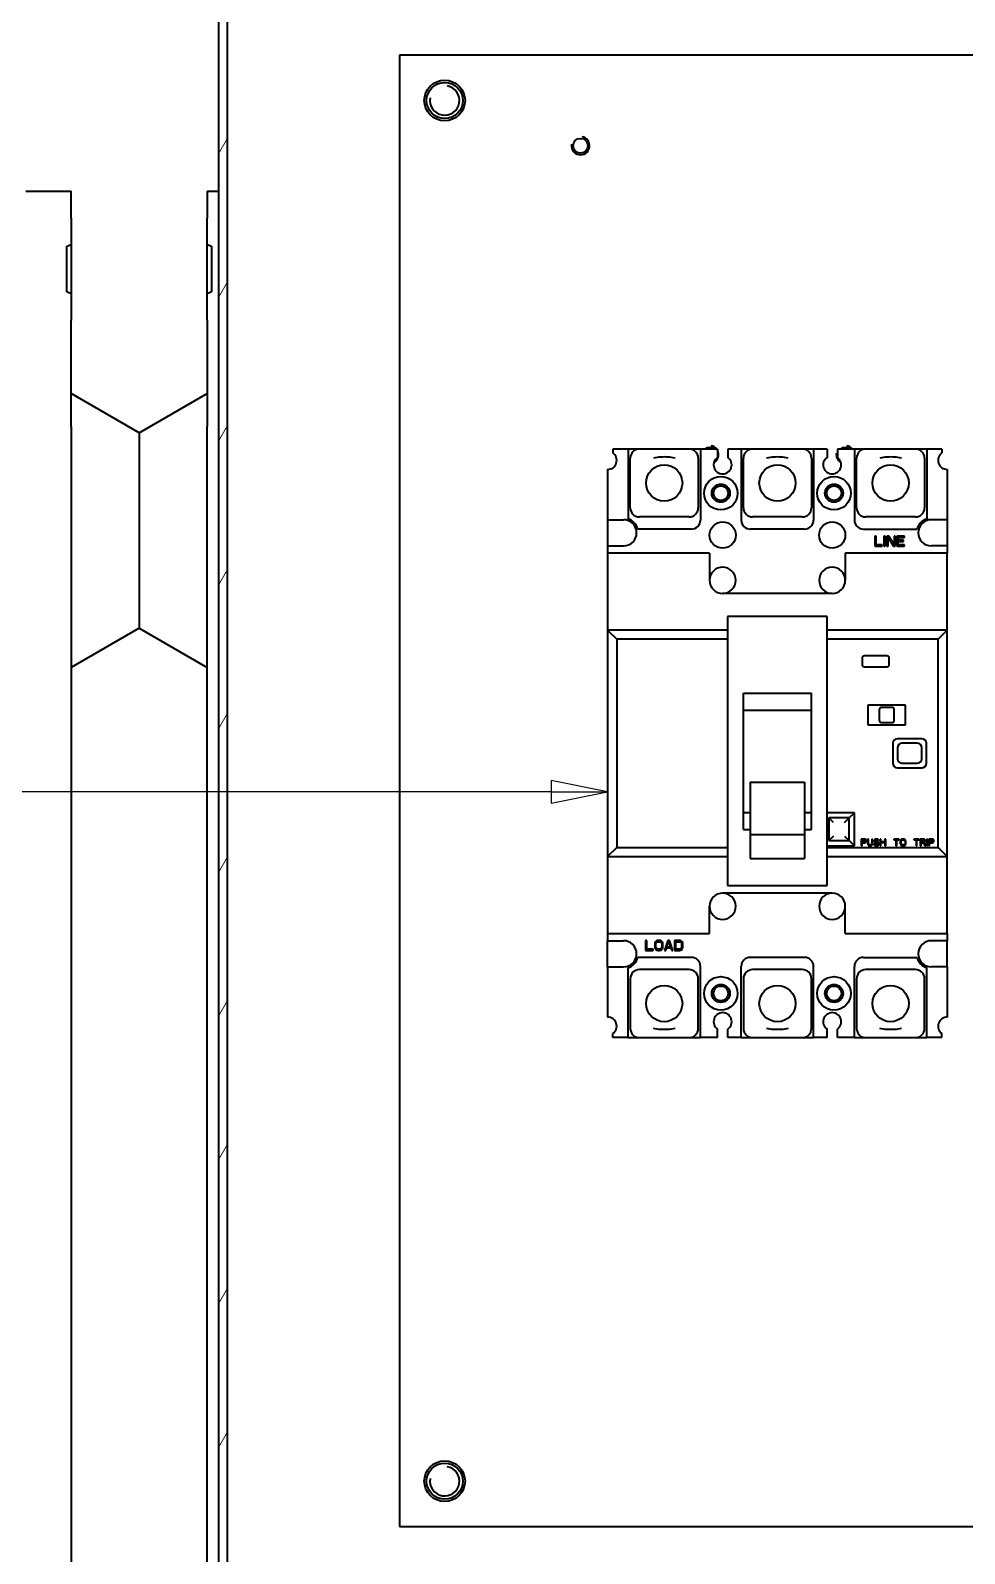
# Model space of a CAD drawing. Header units: millimetres. Extents: x 0 to 4205, y 0 to 2970.
# Drawn here: x 1643.8 to 1850.2, y 2292.4 to 2628.9 of the extents above; entities that cross this region are included whole.
import ezdxf

# ---------------------------------------------------------------- set-up
doc = ezdxf.new("R2010")
doc.units = ezdxf.units.MM
doc.header["$LTSCALE"] = 5
for name, color, linetype, lineweight in [('가시적인 것(ISO)', 3, 'Continuous', 40), ('가시적인 좁은 것(ISO)', 3, 'Continuous', 35), ('기호(ISO)', 5, 'Continuous', 25), ('해치(ISO)', 7, 'Continuous', 18)]:
    doc.layers.add(name, color=color, linetype=linetype, lineweight=lineweight)

msp = doc.modelspace()

# ---------------------------------------------------------------- hatches: boundary and pattern name
at = {"layer": '해치(ISO)'}
h = msp.add_hatch(dxfattribs=at)
h.set_pattern_fill('ANSI31', color=256, scale=127, angle=14.99998, style=0)
h.set_pattern_definition([(60, (0, 0), (-13.74815, 7.937505), [])])
h.paths.add_polyline_path([(2112.348, 2653.391), (1685.348, 2653.391), (1685.348, 2268.391), (2112.348, 2268.391)])
h.paths.add_polyline_path([(1687.348, 2651.391), (2110.348, 2651.391), (2110.348, 2270.391), (1687.348, 2270.391)], flags=0)

# ---------------------------------------------------------------- linework, layer by layer
at = {"layer": '가시적인 것(ISO)'}
for p, q in [((1685.348, 2653.391), (1685.348, 2268.391)), ((1687.348, 2270.391), (1687.348, 2651.391)), ((1725.348, 2623.391), (1725.348, 2298.391)), ((2072.348, 2623.391), (1725.348, 2623.391)), ((1642.848, 2593.391), (1652.848, 2593.391)), ((1652.848, 2587.36), (1652.848, 2593.391)), ((1682.848, 2593.391), (1682.848, 2587.36)), ((1682.848, 2593.391), (1685.348, 2593.391)), ((1652.848, 2587.36), (1652.848, 2581.61)), ((1682.848, 2581.61), (1682.848, 2587.36)), ((1651.848, 2581.176), (1652.848, 2581.61)), ((1651.848, 2571.125), (1651.848, 2581.176)), ((1652.848, 2581.61), (1652.848, 2570.691)), ((1682.848, 2570.691), (1682.848, 2581.61)), ((1682.848, 2581.61), (1683.848, 2581.176)), ((1683.848, 2581.176), (1683.848, 2571.125)), ((1652.848, 2570.691), (1651.848, 2571.125)), ((1652.848, 2570.691), (1652.848, 2564.849)), ((1683.848, 2571.125), (1682.848, 2570.691)), ((1682.848, 2564.849), (1682.848, 2570.691)), ((1652.848, 2541.357), (1652.848, 2564.849)), ((1682.848, 2564.849), (1682.848, 2541.357)), ((1667.848, 2539.98), (1652.848, 2548.641)), ((1667.848, 2539.98), (1682.848, 2548.641)), ((1652.848, 2541.357), (1652.848, 2186.11)), ((1682.848, 2186.11), (1682.848, 2541.357)), ((1667.848, 2539.98), (1667.848, 2496.801)), ((1775.848, 2536.391), (1772.498, 2536.391)), ((1772.498, 2536.391), (1772.498, 2535.527)), ((1778.348, 2536.391), (1775.848, 2536.391)), ((1775.848, 2536.391), (1775.848, 2520.983)), ((1776.348, 2523.391), (1776.348, 2534.391)), ((1789.348, 2536.391), (1778.348, 2536.391)), ((1791.847, 2536.391), (1789.348, 2536.391)), ((1791.348, 2534.391), (1791.348, 2523.391)), ((1795.603, 2536.391), (1791.847, 2536.391)), ((1791.847, 2536.391), (1791.847, 2520.691)), ((1795.603, 2536.391), (1795.603, 2534.531)), ((1800.848, 2536.391), (1797.903, 2536.391)), ((1797.903, 2536.391), (1797.903, 2534.523)), ((1803.348, 2536.391), (1800.848, 2536.391)), ((1800.848, 2536.391), (1800.848, 2520.691)), ((1801.348, 2523.391), (1801.348, 2534.391)), ((1814.348, 2536.391), (1803.348, 2536.391)), ((1816.848, 2536.391), (1814.348, 2536.391)), ((1816.348, 2534.391), (1816.348, 2523.391)), ((1819.803, 2536.391), (1816.848, 2536.391)), ((1816.848, 2536.391), (1816.848, 2520.691)), ((1819.803, 2536.391), (1819.803, 2534.531)), ((1825.848, 2536.391), (1822.103, 2536.391)), ((1822.103, 2536.391), (1822.103, 2534.523)), ((1828.348, 2536.391), (1825.848, 2536.391)), ((1825.848, 2536.391), (1825.848, 2520.691)), ((1826.348, 2523.391), (1826.348, 2534.391)), ((1839.348, 2536.391), (1828.348, 2536.391)), ((1841.848, 2536.391), (1839.348, 2536.391)), ((1841.348, 2534.391), (1841.348, 2523.391)), ((1845.198, 2536.391), (1841.848, 2536.391)), ((1841.848, 2536.391), (1841.848, 2520.983)), ((1845.198, 2536.391), (1845.198, 2535.527)), ((1771.348, 2531.891), (1771.348, 2520.791)), ((1846.348, 2531.891), (1846.348, 2520.791)), ((1771.348, 2520.791), (1774.848, 2520.791)), ((1771.348, 2520.791), (1771.348, 2514.991)), ((1789.348, 2521.391), (1778.348, 2521.391)), ((1814.348, 2521.391), (1803.348, 2521.391)), ((1839.348, 2521.391), (1828.348, 2521.391)), ((1846.348, 2520.791), (1842.848, 2520.791)), ((1846.348, 2520.791), (1846.348, 2514.991)), ((1789.847, 2518.691), (1777.998, 2518.691)), ((1814.848, 2518.691), (1802.848, 2518.691)), ((1827.848, 2518.691), (1839.698, 2518.691)), ((1830.348, 2517.161), (1830.348, 2514.941)), ((1830.625, 2517.161), (1830.348, 2517.161)), ((1830.625, 2515.224), (1830.625, 2517.161)), ((1832.66, 2517.161), (1832.383, 2517.161)), ((1832.383, 2517.161), (1832.383, 2514.941)), ((1832.66, 2514.941), (1832.66, 2517.161)), ((1833.446, 2517.161), (1833.03, 2517.161)), ((1833.03, 2517.161), (1833.03, 2514.941)), ((1833.308, 2514.941), (1833.308, 2516.877)), ((1833.308, 2516.877), (1834.464, 2514.941)), ((1834.603, 2515.271), (1833.446, 2517.161)), ((1834.88, 2517.161), (1834.603, 2517.161)), ((1834.603, 2517.161), (1834.603, 2515.271)), ((1834.88, 2514.941), (1834.88, 2517.161)), ((1836.915, 2517.161), (1835.25, 2517.161)), ((1835.25, 2517.161), (1835.25, 2514.941)), ((1835.528, 2516.263), (1835.528, 2516.877)), ((1835.528, 2516.877), (1836.915, 2516.877)), ((1836.915, 2516.877), (1836.915, 2517.161)), ((1771.348, 2514.991), (1774.848, 2514.991)), ((1771.348, 2514.991), (1771.348, 2513.391)), ((1793.848, 2513.391), (1771.348, 2513.391)), ((1771.348, 2513.391), (1771.348, 2496.391)), ((1793.848, 2513.391), (1793.848, 2507.391)), ((1823.848, 2513.391), (1823.848, 2507.391)), ((1846.348, 2513.391), (1823.848, 2513.391)), ((1830.348, 2514.941), (1832.013, 2514.941)), ((1832.013, 2515.224), (1830.625, 2515.224)), ((1832.013, 2514.941), (1832.013, 2515.224)), ((1832.383, 2514.941), (1832.66, 2514.941)), ((1833.03, 2514.941), (1833.308, 2514.941)), ((1834.464, 2514.941), (1834.88, 2514.941)), ((1835.25, 2514.941), (1836.915, 2514.941)), ((1836.73, 2516.263), (1835.528, 2516.263)), ((1835.528, 2515.224), (1835.528, 2515.98)), ((1835.528, 2515.98), (1836.73, 2515.98)), ((1836.915, 2515.224), (1835.528, 2515.224)), ((1836.73, 2515.98), (1836.73, 2516.263)), ((1836.915, 2514.941), (1836.915, 2515.224)), ((1846.348, 2514.991), (1842.848, 2514.991)), ((1846.348, 2514.991), (1846.348, 2513.391)), ((1846.348, 2496.391), (1846.348, 2513.391)), ((1820.948, 2504.491), (1796.748, 2504.491)), ((1667.848, 2496.801), (1652.848, 2488.141)), ((1667.848, 2496.801), (1682.848, 2488.141)), ((1797.848, 2499.391), (1797.848, 2439.991)), ((1819.848, 2499.391), (1797.848, 2499.391)), ((1819.848, 2439.991), (1819.848, 2499.391)), ((1797.848, 2496.391), (1771.348, 2496.391)), ((1771.348, 2496.391), (1771.348, 2446.391)), ((1771.348, 2496.391), (1773.348, 2494.391)), ((1773.348, 2494.391), (1773.348, 2448.391)), ((1797.848, 2494.391), (1773.348, 2494.391)), ((1846.348, 2496.391), (1819.848, 2496.391)), ((1844.348, 2494.391), (1819.848, 2494.391)), ((1844.348, 2494.391), (1846.348, 2496.391)), ((1844.348, 2448.391), (1844.348, 2494.391)), ((1846.348, 2446.391), (1846.348, 2496.391)), ((1827.548, 2490.191), (1827.548, 2488.791)), ((1833.048, 2490.691), (1828.048, 2490.691)), ((1833.548, 2488.791), (1833.548, 2490.191)), ((1828.048, 2488.291), (1833.048, 2488.291)), ((1801.348, 2452.324), (1801.348, 2482.457)), ((1801.348, 2482.457), (1816.348, 2482.457)), ((1816.348, 2452.324), (1816.348, 2482.457)), ((1828.848, 2479.791), (1828.848, 2475.491)), ((1837.148, 2479.791), (1828.848, 2479.791)), ((1837.148, 2475.491), (1837.148, 2479.791)), ((1801.348, 2478.691), (1816.348, 2478.691)), ((1831.348, 2478.891), (1831.348, 2476.391)), ((1834.248, 2479.291), (1831.748, 2479.291)), ((1834.648, 2476.391), (1834.648, 2478.891)), ((1828.848, 2475.491), (1837.148, 2475.491)), ((1831.748, 2475.991), (1834.248, 2475.991)), ((1834.348, 2471.391), (1834.348, 2466.991)), ((1840.748, 2472.391), (1835.348, 2472.391)), ((1835.348, 2470.391), (1835.348, 2467.991)), ((1839.748, 2471.391), (1836.348, 2471.391)), ((1840.748, 2467.991), (1840.748, 2470.391)), ((1841.748, 2466.991), (1841.748, 2471.391)), ((1836.348, 2466.991), (1839.748, 2466.991)), ((1835.348, 2465.991), (1840.748, 2465.991)), ((1802.848, 2462.792), (1814.848, 2462.792)), ((1802.848, 2462.792), (1802.848, 2451.27)), ((1814.848, 2462.792), (1814.848, 2451.27)), ((1801.348, 2456.091), (1802.848, 2456.091)), ((1814.848, 2456.091), (1816.348, 2456.091)), ((1825.848, 2456.041), (1819.848, 2456.041)), ((1824.698, 2454.891), (1820.198, 2454.891)), ((1821.198, 2453.891), (1820.198, 2454.891)), ((1820.198, 2454.891), (1820.198, 2449.891)), ((1823.698, 2453.891), (1824.698, 2454.891)), ((1824.698, 2449.891), (1824.698, 2454.891)), ((1824.848, 2455.041), (1825.848, 2456.041)), ((1825.848, 2448.741), (1825.848, 2456.041)), ((1801.348, 2452.324), (1802.848, 2452.324)), ((1802.848, 2451.27), (1802.848, 2445.908)), ((1802.848, 2451.27), (1814.848, 2451.27)), ((1814.848, 2452.324), (1816.348, 2452.324)), ((1814.848, 2451.27), (1814.848, 2445.908)), ((1821.198, 2450.891), (1820.198, 2449.891)), ((1820.198, 2449.891), (1824.698, 2449.891)), ((1823.698, 2450.891), (1824.698, 2449.891)), ((1825.848, 2448.741), (1824.848, 2449.741)), ((1828.098, 2450.241), (1827.348, 2450.241)), ((1827.348, 2450.241), (1827.348, 2448.741)), ((1827.535, 2449.602), (1827.535, 2450.081)), ((1827.535, 2450.081), (1828.129, 2450.081)), ((1828.129, 2449.602), (1827.535, 2449.602)), ((1827.535, 2448.741), (1827.535, 2449.411)), ((1827.535, 2449.411), (1828.098, 2449.411)), ((1828.254, 2450.209), (1828.098, 2450.241)), ((1828.098, 2449.411), (1828.254, 2449.443)), ((1828.129, 2450.081), (1828.223, 2450.049)), ((1828.223, 2449.634), (1828.129, 2449.602)), ((1828.223, 2450.049), (1828.285, 2449.985)), ((1828.285, 2449.698), (1828.223, 2449.634)), ((1828.379, 2450.113), (1828.254, 2450.209)), ((1828.254, 2449.443), (1828.379, 2449.539)), ((1828.285, 2449.985), (1828.316, 2449.89)), ((1828.316, 2449.794), (1828.285, 2449.698)), ((1828.316, 2449.89), (1828.316, 2449.794)), ((1828.473, 2449.985), (1828.379, 2450.113)), ((1828.379, 2449.539), (1828.473, 2449.666)), ((1828.504, 2449.89), (1828.473, 2449.985)), ((1828.473, 2449.666), (1828.504, 2449.762)), ((1828.504, 2449.762), (1828.504, 2449.89)), ((1828.941, 2450.241), (1828.754, 2450.241)), ((1828.754, 2450.241), (1828.754, 2449.251)), ((1828.941, 2449.251), (1828.941, 2450.241)), ((1829.879, 2450.241), (1829.691, 2450.241)), ((1829.691, 2450.241), (1829.691, 2449.251)), ((1829.879, 2449.251), (1829.879, 2450.241)), ((1830.254, 2450.017), (1830.223, 2449.89)), ((1830.223, 2449.89), (1830.223, 2449.762)), ((1830.223, 2449.762), (1830.254, 2449.634)), ((1830.379, 2450.145), (1830.254, 2450.017)), ((1830.254, 2449.634), (1830.379, 2449.507)), ((1830.504, 2450.209), (1830.379, 2450.145)), ((1830.379, 2449.507), (1830.504, 2449.443)), ((1830.41, 2449.858), (1830.441, 2449.953)), ((1830.41, 2449.794), (1830.41, 2449.858)), ((1830.441, 2449.698), (1830.41, 2449.794)), ((1830.441, 2449.953), (1830.535, 2450.017)), ((1830.535, 2449.634), (1830.441, 2449.698)), ((1830.629, 2450.241), (1830.504, 2450.209)), ((1830.504, 2449.443), (1830.629, 2449.411)), ((1830.535, 2450.017), (1830.629, 2450.049)), ((1830.629, 2449.602), (1830.535, 2449.634)), ((1830.785, 2450.241), (1830.629, 2450.241)), ((1830.629, 2450.049), (1830.816, 2450.049)), ((1830.816, 2449.602), (1830.629, 2449.602)), ((1830.629, 2449.411), (1830.816, 2449.411)), ((1830.941, 2450.209), (1830.785, 2450.241)), ((1830.816, 2450.049), (1830.91, 2450.017)), ((1830.973, 2449.57), (1830.816, 2449.602)), ((1830.816, 2449.411), (1830.941, 2449.379)), ((1830.91, 2450.017), (1830.973, 2449.953)), ((1831.066, 2450.113), (1830.941, 2450.209)), ((1830.941, 2449.379), (1831.035, 2449.315)), ((1830.973, 2449.953), (1831.004, 2449.89)), ((1831.098, 2449.507), (1830.973, 2449.57)), ((1831.004, 2449.89), (1831.191, 2449.89)), ((1831.16, 2449.985), (1831.066, 2450.113)), ((1831.223, 2449.379), (1831.098, 2449.507)), ((1831.191, 2449.89), (1831.16, 2449.985)), ((1831.285, 2449.251), (1831.223, 2449.379)), ((1831.723, 2450.241), (1831.535, 2450.241)), ((1831.535, 2450.241), (1831.535, 2448.741)), ((1831.723, 2449.634), (1831.723, 2450.241)), ((1832.598, 2449.634), (1831.723, 2449.634)), ((1831.723, 2448.741), (1831.723, 2449.443)), ((1831.723, 2449.443), (1832.598, 2449.443)), ((1832.785, 2450.241), (1832.598, 2450.241)), ((1832.598, 2450.241), (1832.598, 2449.634)), ((1832.598, 2449.443), (1832.598, 2448.741)), ((1832.785, 2448.741), (1832.785, 2450.241)), ((1835.723, 2450.241), (1834.535, 2450.241)), ((1834.535, 2450.241), (1834.535, 2450.081)), ((1834.535, 2450.081), (1835.035, 2450.081)), ((1835.035, 2450.081), (1835.035, 2448.741)), ((1835.223, 2448.741), (1835.223, 2450.081)), ((1835.223, 2450.081), (1835.723, 2450.081)), ((1835.723, 2450.081), (1835.723, 2450.241)), ((1836.004, 2449.89), (1835.973, 2449.73)), ((1835.973, 2449.73), (1835.973, 2449.251)), ((1836.066, 2450.017), (1836.004, 2449.89)), ((1836.191, 2450.145), (1836.066, 2450.017)), ((1836.16, 2449.73), (1836.191, 2449.858)), ((1836.16, 2449.251), (1836.16, 2449.73)), ((1836.316, 2450.209), (1836.191, 2450.145)), ((1836.191, 2449.858), (1836.254, 2449.953)), ((1836.254, 2449.953), (1836.348, 2450.017)), ((1836.473, 2450.241), (1836.316, 2450.209)), ((1836.348, 2450.017), (1836.473, 2450.049)), ((1836.723, 2450.241), (1836.473, 2450.241)), ((1836.473, 2450.049), (1836.723, 2450.049)), ((1836.879, 2450.209), (1836.723, 2450.241)), ((1836.723, 2450.049), (1836.848, 2450.017)), ((1836.848, 2450.017), (1836.941, 2449.953)), ((1837.004, 2450.145), (1836.879, 2450.209)), ((1836.941, 2449.953), (1837.004, 2449.858)), ((1837.129, 2450.017), (1837.004, 2450.145)), ((1837.004, 2449.858), (1837.035, 2449.73)), ((1837.035, 2449.73), (1837.035, 2449.251)), ((1837.191, 2449.89), (1837.129, 2450.017)), ((1837.223, 2449.73), (1837.191, 2449.89)), ((1837.223, 2449.251), (1837.223, 2449.73)), ((1840.16, 2450.241), (1838.973, 2450.241)), ((1838.973, 2450.241), (1838.973, 2450.081)), ((1838.973, 2450.081), (1839.473, 2450.081)), ((1839.473, 2450.081), (1839.473, 2448.741)), ((1839.66, 2448.741), (1839.66, 2450.081)), ((1839.66, 2450.081), (1840.16, 2450.081)), ((1840.16, 2450.081), (1840.16, 2450.241)), ((1841.16, 2450.241), (1840.41, 2450.241)), ((1840.41, 2450.241), (1840.41, 2448.741)), ((1840.598, 2449.602), (1840.598, 2450.081)), ((1840.598, 2450.081), (1841.191, 2450.081)), ((1841.191, 2449.602), (1840.598, 2449.602)), ((1840.598, 2449.411), (1841.129, 2449.411)), ((1840.598, 2448.741), (1840.598, 2449.411)), ((1841.129, 2449.411), (1841.379, 2448.741)), ((1841.316, 2450.209), (1841.16, 2450.241)), ((1841.191, 2450.081), (1841.285, 2450.049)), ((1841.285, 2449.634), (1841.191, 2449.602)), ((1841.285, 2450.049), (1841.348, 2449.985)), ((1841.348, 2449.698), (1841.285, 2449.634)), ((1841.441, 2450.113), (1841.316, 2450.209)), ((1841.316, 2449.475), (1841.441, 2449.539)), ((1841.598, 2448.741), (1841.316, 2449.475)), ((1841.348, 2449.985), (1841.379, 2449.89)), ((1841.379, 2449.794), (1841.348, 2449.698)), ((1841.379, 2449.89), (1841.379, 2449.794)), ((1841.535, 2449.985), (1841.441, 2450.113)), ((1841.441, 2449.539), (1841.535, 2449.666)), ((1841.566, 2449.89), (1841.535, 2449.985)), ((1841.535, 2449.666), (1841.566, 2449.762)), ((1841.566, 2449.762), (1841.566, 2449.89)), ((1842.035, 2450.241), (1841.848, 2450.241)), ((1841.848, 2450.241), (1841.848, 2448.741)), ((1842.035, 2448.741), (1842.035, 2450.241)), ((1843.035, 2450.241), (1842.285, 2450.241)), ((1842.285, 2450.241), (1842.285, 2448.741)), ((1842.473, 2449.602), (1842.473, 2450.081)), ((1842.473, 2450.081), (1843.066, 2450.081)), ((1843.066, 2449.602), (1842.473, 2449.602)), ((1842.473, 2448.741), (1842.473, 2449.411)), ((1842.473, 2449.411), (1843.035, 2449.411)), ((1843.191, 2450.209), (1843.035, 2450.241)), ((1843.035, 2449.411), (1843.191, 2449.443)), ((1843.066, 2450.081), (1843.16, 2450.049)), ((1843.16, 2449.634), (1843.066, 2449.602)), ((1843.16, 2450.049), (1843.223, 2449.985)), ((1843.223, 2449.698), (1843.16, 2449.634)), ((1843.316, 2450.113), (1843.191, 2450.209)), ((1843.191, 2449.443), (1843.316, 2449.539)), ((1843.223, 2449.985), (1843.254, 2449.89)), ((1843.254, 2449.794), (1843.223, 2449.698)), ((1843.254, 2449.89), (1843.254, 2449.794)), ((1843.41, 2449.985), (1843.316, 2450.113)), ((1843.316, 2449.539), (1843.41, 2449.666)), ((1843.441, 2449.89), (1843.41, 2449.985)), ((1843.41, 2449.666), (1843.441, 2449.762)), ((1843.441, 2449.762), (1843.441, 2449.89)), ((1773.348, 2448.391), (1771.348, 2446.391)), ((1771.348, 2446.391), (1797.848, 2446.391)), ((1771.348, 2446.391), (1771.348, 2429.391)), ((1773.348, 2448.391), (1797.848, 2448.391)), ((1819.848, 2448.741), (1825.848, 2448.741)), ((1819.848, 2448.391), (1844.348, 2448.391)), ((1819.848, 2446.391), (1846.348, 2446.391)), ((1827.348, 2448.741), (1827.535, 2448.741)), ((1828.754, 2449.251), (1828.785, 2449.092)), ((1828.785, 2449.092), (1828.848, 2448.964)), ((1828.848, 2448.964), (1828.973, 2448.836)), ((1828.973, 2449.124), (1828.941, 2449.251)), ((1829.035, 2449.028), (1828.973, 2449.124)), ((1828.973, 2448.836), (1829.098, 2448.773)), ((1829.129, 2448.964), (1829.035, 2449.028)), ((1829.098, 2448.773), (1829.254, 2448.741)), ((1829.254, 2448.932), (1829.129, 2448.964)), ((1829.379, 2448.932), (1829.254, 2448.932)), ((1829.254, 2448.741), (1829.379, 2448.741)), ((1829.504, 2448.964), (1829.379, 2448.932)), ((1829.379, 2448.741), (1829.535, 2448.773)), ((1829.598, 2449.028), (1829.504, 2448.964)), ((1829.535, 2448.773), (1829.66, 2448.836)), ((1829.66, 2449.124), (1829.598, 2449.028)), ((1829.691, 2449.251), (1829.66, 2449.124)), ((1829.66, 2448.836), (1829.785, 2448.964)), ((1829.785, 2448.964), (1829.848, 2449.092)), ((1829.848, 2449.092), (1829.879, 2449.251)), ((1830.316, 2449.156), (1830.129, 2449.156)), ((1830.129, 2449.156), (1830.16, 2449.028)), ((1830.16, 2449.028), (1830.254, 2448.868)), ((1830.254, 2448.868), (1830.41, 2448.773)), ((1830.348, 2449.06), (1830.316, 2449.156)), ((1830.441, 2448.964), (1830.348, 2449.06)), ((1830.41, 2448.773), (1830.566, 2448.741)), ((1830.566, 2448.932), (1830.441, 2448.964)), ((1830.816, 2448.932), (1830.566, 2448.932)), ((1830.566, 2448.741), (1830.816, 2448.741)), ((1830.941, 2448.964), (1830.816, 2448.932)), ((1830.816, 2448.741), (1830.973, 2448.773)), ((1831.035, 2449.028), (1830.941, 2448.964)), ((1830.973, 2448.773), (1831.098, 2448.836)), ((1831.035, 2449.315), (1831.098, 2449.219)), ((1831.098, 2449.124), (1831.035, 2449.028)), ((1831.098, 2449.219), (1831.098, 2449.124)), ((1831.098, 2448.836), (1831.223, 2448.964)), ((1831.223, 2448.964), (1831.285, 2449.092)), ((1831.285, 2449.092), (1831.285, 2449.251)), ((1831.535, 2448.741), (1831.723, 2448.741)), ((1832.598, 2448.741), (1832.785, 2448.741)), ((1835.035, 2448.741), (1835.223, 2448.741)), ((1835.973, 2449.251), (1836.004, 2449.092)), ((1836.004, 2449.092), (1836.066, 2448.964)), ((1836.066, 2448.964), (1836.191, 2448.836)), ((1836.191, 2449.124), (1836.16, 2449.251)), ((1836.254, 2449.028), (1836.191, 2449.124)), ((1836.191, 2448.836), (1836.316, 2448.773)), ((1836.348, 2448.964), (1836.254, 2449.028)), ((1836.316, 2448.773), (1836.473, 2448.741)), ((1836.473, 2448.932), (1836.348, 2448.964)), ((1836.723, 2448.932), (1836.473, 2448.932)), ((1836.473, 2448.741), (1836.723, 2448.741)), ((1836.848, 2448.964), (1836.723, 2448.932)), ((1836.723, 2448.741), (1836.879, 2448.773)), ((1836.941, 2449.028), (1836.848, 2448.964)), ((1836.879, 2448.773), (1837.004, 2448.836)), ((1837.004, 2449.124), (1836.941, 2449.028)), ((1837.035, 2449.251), (1837.004, 2449.124)), ((1837.004, 2448.836), (1837.129, 2448.964)), ((1837.129, 2448.964), (1837.191, 2449.092)), ((1837.191, 2449.092), (1837.223, 2449.251)), ((1839.473, 2448.741), (1839.66, 2448.741)), ((1840.41, 2448.741), (1840.598, 2448.741)), ((1841.379, 2448.741), (1841.598, 2448.741)), ((1841.848, 2448.741), (1842.035, 2448.741)), ((1842.285, 2448.741), (1842.473, 2448.741)), ((1846.348, 2446.391), (1844.348, 2448.391)), ((1846.348, 2429.391), (1846.348, 2446.391)), ((1802.848, 2445.908), (1814.848, 2445.908)), ((1797.848, 2439.991), (1819.848, 2439.991)), ((1820.948, 2438.291), (1796.748, 2438.291)), ((1793.848, 2429.391), (1793.848, 2435.391)), ((1823.848, 2429.391), (1823.848, 2435.391)), ((1771.348, 2429.391), (1771.348, 2427.791)), ((1771.348, 2429.391), (1793.848, 2429.391)), ((1823.848, 2429.391), (1846.348, 2429.391)), ((1846.348, 2429.391), (1846.348, 2427.791)), ((1771.348, 2427.791), (1774.848, 2427.791)), ((1771.348, 2421.991), (1771.348, 2427.791)), ((1779.718, 2427.841), (1779.718, 2425.641)), ((1779.993, 2427.841), (1779.718, 2427.841)), ((1779.993, 2425.921), (1779.993, 2427.841)), ((1781.368, 2425.921), (1779.993, 2425.921)), ((1781.368, 2425.641), (1781.368, 2425.921)), ((1781.78, 2427.326), (1781.734, 2427.092)), ((1781.734, 2427.092), (1781.734, 2426.39)), ((1781.734, 2426.39), (1781.78, 2426.156)), ((1781.872, 2427.513), (1781.78, 2427.326)), ((1781.78, 2426.156), (1781.872, 2425.968)), ((1782.055, 2427.7), (1781.872, 2427.513)), ((1781.872, 2425.968), (1782.055, 2425.781)), ((1782.009, 2427.092), (1782.055, 2427.279)), ((1782.009, 2426.39), (1782.009, 2427.092)), ((1782.055, 2426.202), (1782.009, 2426.39)), ((1782.238, 2427.794), (1782.055, 2427.7)), ((1782.055, 2427.279), (1782.147, 2427.419)), ((1782.147, 2426.062), (1782.055, 2426.202)), ((1782.147, 2427.419), (1782.284, 2427.513)), ((1782.284, 2425.968), (1782.147, 2426.062)), ((1782.468, 2427.841), (1782.238, 2427.794)), ((1782.284, 2427.513), (1782.468, 2427.56)), ((1782.468, 2425.921), (1782.284, 2425.968)), ((1782.834, 2427.841), (1782.468, 2427.841)), ((1782.468, 2427.56), (1782.834, 2427.56)), ((1782.834, 2425.921), (1782.468, 2425.921)), ((1783.063, 2427.794), (1782.834, 2427.841)), ((1782.834, 2427.56), (1783.018, 2427.513)), ((1783.018, 2425.968), (1782.834, 2425.921)), ((1783.018, 2427.513), (1783.155, 2427.419)), ((1783.155, 2426.062), (1783.018, 2425.968)), ((1783.247, 2427.7), (1783.063, 2427.794)), ((1783.155, 2427.419), (1783.247, 2427.279)), ((1783.247, 2426.202), (1783.155, 2426.062)), ((1783.43, 2427.513), (1783.247, 2427.7)), ((1783.247, 2427.279), (1783.293, 2427.092)), ((1783.293, 2426.39), (1783.247, 2426.202)), ((1783.247, 2425.781), (1783.43, 2425.968)), ((1783.293, 2427.092), (1783.293, 2426.39)), ((1783.522, 2427.326), (1783.43, 2427.513)), ((1783.43, 2425.968), (1783.522, 2426.156)), ((1783.568, 2427.092), (1783.522, 2427.326)), ((1783.522, 2426.156), (1783.568, 2426.39)), ((1783.568, 2426.39), (1783.568, 2427.092)), ((1784.668, 2427.841), (1783.934, 2425.641)), ((1784.209, 2425.641), (1784.393, 2426.202)), ((1784.393, 2426.202), (1785.309, 2426.202)), ((1784.438, 2426.39), (1784.851, 2427.653)), ((1785.263, 2426.39), (1784.438, 2426.39)), ((1785.034, 2427.841), (1784.668, 2427.841)), ((1784.851, 2427.653), (1785.263, 2426.39)), ((1785.768, 2425.641), (1785.034, 2427.841)), ((1785.309, 2426.202), (1785.493, 2425.641)), ((1787.234, 2427.841), (1786.134, 2427.841)), ((1786.134, 2427.841), (1786.134, 2425.641)), ((1786.409, 2427.56), (1787.234, 2427.56)), ((1786.409, 2425.921), (1786.409, 2427.56)), ((1787.234, 2425.921), (1786.409, 2425.921)), ((1787.463, 2427.794), (1787.234, 2427.841)), ((1787.234, 2427.56), (1787.418, 2427.513)), ((1787.418, 2425.968), (1787.234, 2425.921)), ((1787.418, 2427.513), (1787.555, 2427.419)), ((1787.555, 2426.062), (1787.418, 2425.968)), ((1787.647, 2427.7), (1787.463, 2427.794)), ((1787.555, 2427.419), (1787.647, 2427.279)), ((1787.647, 2426.202), (1787.555, 2426.062)), ((1787.83, 2427.513), (1787.647, 2427.7)), ((1787.647, 2427.279), (1787.693, 2427.092)), ((1787.693, 2426.39), (1787.647, 2426.202)), ((1787.647, 2425.781), (1787.83, 2425.968)), ((1787.693, 2427.092), (1787.693, 2426.39)), ((1787.922, 2427.326), (1787.83, 2427.513)), ((1787.83, 2425.968), (1787.922, 2426.156)), ((1787.968, 2427.092), (1787.922, 2427.326)), ((1787.922, 2426.156), (1787.968, 2426.39)), ((1787.968, 2426.39), (1787.968, 2427.092)), ((1846.348, 2427.791), (1842.848, 2427.791)), ((1846.348, 2421.991), (1846.348, 2427.791)), ((1789.847, 2424.091), (1777.998, 2424.091)), ((1779.718, 2425.641), (1781.368, 2425.641)), ((1782.055, 2425.781), (1782.238, 2425.687)), ((1782.238, 2425.687), (1782.468, 2425.641)), ((1782.468, 2425.641), (1782.834, 2425.641)), ((1782.834, 2425.641), (1783.063, 2425.687)), ((1783.063, 2425.687), (1783.247, 2425.781)), ((1783.934, 2425.641), (1784.209, 2425.641)), ((1785.493, 2425.641), (1785.768, 2425.641)), ((1786.134, 2425.641), (1787.234, 2425.641)), ((1787.234, 2425.641), (1787.463, 2425.687)), ((1787.463, 2425.687), (1787.647, 2425.781)), ((1814.848, 2424.091), (1802.848, 2424.091)), ((1827.848, 2424.091), (1839.698, 2424.091)), ((1771.348, 2421.991), (1774.848, 2421.991)), ((1771.348, 2421.991), (1771.348, 2410.891)), ((1775.848, 2406.391), (1775.848, 2421.798)), ((1776.348, 2419.391), (1776.348, 2408.391)), ((1789.348, 2421.391), (1778.348, 2421.391)), ((1791.348, 2408.391), (1791.348, 2419.391)), ((1791.847, 2406.391), (1791.847, 2422.091)), ((1800.848, 2406.391), (1800.848, 2422.091)), ((1801.348, 2419.391), (1801.348, 2408.391)), ((1814.348, 2421.391), (1803.348, 2421.391)), ((1816.348, 2408.391), (1816.348, 2419.391)), ((1816.848, 2406.391), (1816.848, 2422.091)), ((1825.848, 2406.391), (1825.848, 2422.091)), ((1826.348, 2419.391), (1826.348, 2408.391)), ((1839.348, 2421.391), (1828.348, 2421.391)), ((1841.348, 2408.391), (1841.348, 2419.391)), ((1841.848, 2406.391), (1841.848, 2421.798)), ((1846.348, 2421.991), (1842.848, 2421.991)), ((1846.348, 2421.991), (1846.348, 2410.891)), ((1772.498, 2406.391), (1772.498, 2407.254)), ((1775.848, 2406.391), (1772.498, 2406.391)), ((1775.848, 2406.391), (1778.348, 2406.391)), ((1778.348, 2406.391), (1789.348, 2406.391)), ((1789.348, 2406.391), (1791.847, 2406.391)), ((1795.603, 2406.391), (1791.847, 2406.391)), ((1795.603, 2406.391), (1795.603, 2408.251)), ((1797.903, 2406.391), (1797.903, 2408.258)), ((1800.848, 2406.391), (1797.903, 2406.391)), ((1800.848, 2406.391), (1803.348, 2406.391)), ((1803.348, 2406.391), (1814.348, 2406.391)), ((1814.348, 2406.391), (1816.848, 2406.391)), ((1819.803, 2406.391), (1816.848, 2406.391)), ((1819.803, 2406.391), (1819.803, 2408.251)), ((1822.103, 2406.391), (1822.103, 2408.258)), ((1825.848, 2406.391), (1822.103, 2406.391)), ((1825.848, 2406.391), (1828.348, 2406.391)), ((1828.348, 2406.391), (1839.348, 2406.391)), ((1839.348, 2406.391), (1841.848, 2406.391)), ((1845.198, 2406.391), (1841.848, 2406.391)), ((1845.198, 2406.391), (1845.198, 2407.254)), ((1725.348, 2298.391), (2072.348, 2298.391))]:
    msp.add_line(p, q, dxfattribs=at)
for centre, radius in [((1735.348, 2613.391), 4.5), ((1735.348, 2613.391), 4), ((1765.348, 2603.391), 1.621), ((1783.848, 2528.891), 4), ((1796.348, 2526.641), 3.7), ((1808.848, 2528.891), 4), ((1821.348, 2526.641), 3.7), ((1833.848, 2528.891), 4), ((1796.348, 2526.641), 2), ((1796.348, 2526.641), 1.621), ((1821.348, 2526.641), 2), ((1821.348, 2526.641), 1.621), ((1796.748, 2517.391), 2.9), ((1820.948, 2517.391), 2.9), ((1796.348, 2416.141), 3.7), ((1821.348, 2416.141), 3.7), ((1783.848, 2413.891), 4), ((1796.348, 2416.141), 2), ((1796.348, 2416.141), 1.621), ((1808.848, 2413.891), 4), ((1821.348, 2416.141), 2), ((1821.348, 2416.141), 1.621), ((1833.848, 2413.891), 4), ((1735.348, 2308.391), 4.5), ((1735.348, 2308.391), 4)]:
    msp.add_circle(centre, radius, dxfattribs=at)
for centre, radius, start, end in [((1771.348, 2533.891), 2, 270, 54.90037), ((1778.348, 2534.391), 2, 90, 180), ((1789.348, 2534.391), 2, 0, 90), ((1793.848, 2535.141), 1.621, 50.45537, 129.54463), ((1796.748, 2532.891), 2, 124.91521, 54.71552), ((1803.348, 2534.391), 2, 90, 180), ((1814.348, 2534.391), 2, 0, 90), ((1820.948, 2532.891), 2, 124.91521, 54.71552), ((1823.848, 2535.141), 1.621, 50.45537, 129.54463), ((1828.348, 2534.391), 2, 90, 180), ((1839.348, 2534.391), 2, 0, 90), ((1846.348, 2533.891), 2, 125.09963, 270), ((1778.348, 2523.391), 2, 180, 270), ((1789.348, 2523.391), 2, 270, 0), ((1803.348, 2523.391), 2, 180, 270), ((1814.348, 2523.391), 2, 270, 0), ((1828.348, 2523.391), 2, 180, 270), ((1839.348, 2523.391), 2, 270, 0), ((1774.848, 2517.891), 2.9, 270, 90), ((1774.848, 2517.891), 3.25, 14.25003, 72.07979), ((1789.847, 2520.691), 2, 270, 0), ((1802.848, 2520.691), 2, 180, 270), ((1814.848, 2520.691), 2, 270, 0), ((1827.848, 2520.691), 2, 180, 270), ((1842.848, 2517.891), 3.25, 107.92021, 165.74997), ((1842.848, 2517.891), 2.9, 90, 270), ((1796.748, 2507.391), 2.9, 270, 180), ((1820.948, 2507.391), 2.9, 0, 270), ((1796.748, 2507.391), 2.9, 180, 270), ((1820.948, 2507.391), 2.9, 270, 0), ((1828.048, 2490.191), 0.5, 90, 180), ((1833.048, 2490.191), 0.5, 0, 90), ((1828.048, 2488.791), 0.5, 180, 270), ((1833.048, 2488.791), 0.5, 270, 0), ((1831.748, 2478.891), 0.4, 90, 180), ((1831.748, 2476.391), 0.4, 180, 270), ((1834.248, 2478.891), 0.4, 0, 90), ((1834.248, 2476.391), 0.4, 270, 0), ((1835.348, 2471.391), 1, 90, 180), ((1836.348, 2470.391), 1, 90, 180), ((1839.748, 2470.391), 1, 0, 90), ((1840.748, 2471.391), 1, 0, 90), ((1835.348, 2466.991), 1, 180, 270), ((1836.348, 2467.991), 1, 180, 270), ((1839.748, 2467.991), 1, 270, 0), ((1840.748, 2466.991), 1, 270, 0), ((1796.748, 2435.391), 2.9, 180, 90), ((1796.748, 2435.391), 2.9, 90, 180), ((1820.948, 2435.391), 2.9, 90, 0), ((1820.948, 2435.391), 2.9, 0, 90), ((1774.848, 2424.891), 2.9, 270, 90), ((1842.848, 2424.891), 2.9, 90, 270), ((1774.848, 2424.891), 3.25, 287.92021, 345.74997), ((1789.847, 2422.091), 2, 0, 90), ((1802.848, 2422.091), 2, 90, 180), ((1814.848, 2422.091), 2, 0, 90), ((1827.848, 2422.091), 2, 90, 180), ((1842.848, 2424.891), 3.25, 194.25003, 252.07979), ((1778.348, 2419.391), 2, 90, 180), ((1789.348, 2419.391), 2, 0, 90), ((1803.348, 2419.391), 2, 90, 180), ((1814.348, 2419.391), 2, 0, 90), ((1828.348, 2419.391), 2, 90, 180), ((1839.348, 2419.391), 2, 0, 90), ((1771.348, 2408.891), 2, 305.09963, 90), ((1796.748, 2409.891), 2, 305.28448, 235.08479), ((1820.948, 2409.891), 2, 305.28448, 235.08479), ((1846.348, 2408.891), 2, 90, 234.90037), ((1778.348, 2408.391), 2, 180, 270), ((1789.348, 2408.391), 2, 270, 0), ((1803.348, 2408.391), 2, 180, 270), ((1814.348, 2408.391), 2, 270, 0), ((1828.348, 2408.391), 2, 180, 270), ((1839.348, 2408.391), 2, 270, 0)]:
    msp.add_arc(centre, radius, start, end, dxfattribs=at)
for points, knots in [([(1786.245, 2534.391), (1785.712, 2534.502), (1785.179, 2534.576), (1784.647, 2534.613), (1784.114, 2534.65), (1783.582, 2534.65), (1783.049, 2534.613), (1782.517, 2534.576), (1781.984, 2534.502), (1781.45, 2534.391)], [0.00007684, 0.00007684, 0.00007684, 0.00007684, 0.33333333, 0.33333333, 0.33333333, 0.66666667, 0.66666667, 0.66666667, 0.99992335, 0.99992335, 0.99992335, 0.99992335]), ([(1811.245, 2534.391), (1810.712, 2534.502), (1810.179, 2534.576), (1809.647, 2534.613), (1809.114, 2534.65), (1808.582, 2534.65), (1808.049, 2534.613), (1807.517, 2534.576), (1806.984, 2534.502), (1806.45, 2534.391)], [0.00007684, 0.00007684, 0.00007684, 0.00007684, 0.33333333, 0.33333333, 0.33333333, 0.66666667, 0.66666667, 0.66666667, 0.99992335, 0.99992335, 0.99992335, 0.99992335]), ([(1836.245, 2534.391), (1835.712, 2534.502), (1835.179, 2534.576), (1834.647, 2534.613), (1834.114, 2534.65), (1833.582, 2534.65), (1833.049, 2534.613), (1832.517, 2534.576), (1831.984, 2534.502), (1831.45, 2534.391)], [0.00007684, 0.00007684, 0.00007684, 0.00007684, 0.33333333, 0.33333333, 0.33333333, 0.66666667, 0.66666667, 0.66666667, 0.99992335, 0.99992335, 0.99992335, 0.99992335]), ([(1786.245, 2408.391), (1785.71, 2408.279), (1785.176, 2408.205), (1784.643, 2408.168), (1784.109, 2408.131), (1783.577, 2408.131), (1783.045, 2408.169), (1782.513, 2408.206), (1781.981, 2408.28), (1781.45, 2408.391)], [0, 0, 0, 0, 0.3333333, 0.3333333, 0.3333333, 0.6666667, 0.6666667, 0.6666667, 1, 1, 1, 1]), ([(1811.245, 2408.391), (1810.71, 2408.279), (1810.176, 2408.205), (1809.643, 2408.168), (1809.109, 2408.131), (1808.577, 2408.131), (1808.045, 2408.169), (1807.513, 2408.206), (1806.981, 2408.28), (1806.45, 2408.391)], [0, 0, 0, 0, 0.3333333, 0.3333333, 0.3333333, 0.6666667, 0.6666667, 0.6666667, 1, 1, 1, 1]), ([(1836.245, 2408.391), (1835.71, 2408.279), (1835.176, 2408.205), (1834.643, 2408.168), (1834.109, 2408.131), (1833.577, 2408.131), (1833.045, 2408.169), (1832.513, 2408.206), (1831.981, 2408.28), (1831.45, 2408.391)], [0, 0, 0, 0, 0.3333333, 0.3333333, 0.3333333, 0.6666667, 0.6666667, 0.6666667, 1, 1, 1, 1])]:
    msp.add_open_spline(points, degree=3, knots=knots, dxfattribs=at)
at = {"layer": '가시적인 좁은 것(ISO)'}
for centre, radius, start, end in [((1735.348, 2613.391), 3.256, 170, 80), ((1765.348, 2603.391), 2, 170, 80), ((1793.848, 2535.141), 2, 38.68219, 80), ((1823.848, 2535.141), 2, 38.68219, 80), ((1793.848, 2535.141), 2, 298.77443, 28.64145), ((1823.848, 2535.141), 2, 170, 241.22557), ((1735.348, 2308.391), 3.256, 170, 80)]:
    msp.add_arc(centre, radius, start, end, dxfattribs=at)
at = {"layer": '기호(ISO)', "color": 7}
for p, q in [((1771.348, 2460.692), (1758.848, 2463.192)), ((1758.848, 2463.192), (1758.848, 2458.192)), ((1758.848, 2460.692), (1507.876, 2460.692)), ((1758.848, 2460.692), (1771.348, 2460.692)), ((1758.848, 2458.192), (1771.348, 2460.692))]:
    msp.add_line(p, q, dxfattribs=at)
at = {"layer": '기호(ISO)', "color": 7, "flags": 128}
msp.add_lwpolyline([(1758.848, 2458.192), (1771.348, 2460.692), (1758.848, 2463.192), (1758.848, 2458.192)], dxfattribs=at)
at = {"layer": '기호(ISO)', "color": 7}
msp.add_solid([(1758.848, 2458.192), (1771.348, 2460.692), (1758.848, 2463.192), (1758.848, 2458.192)], dxfattribs=at)

doc.saveas('drawing.dxf')
